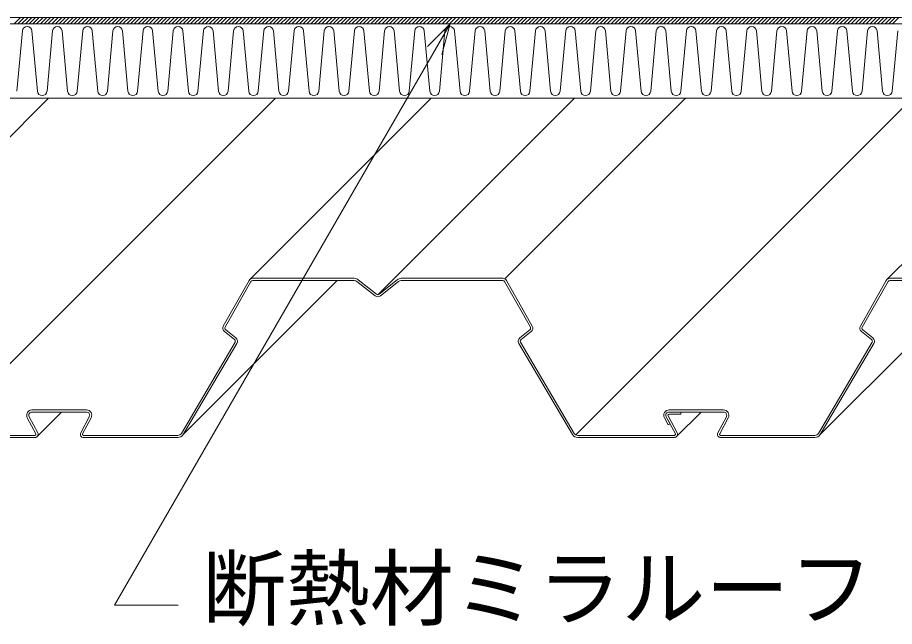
# Model space of a CAD drawing. Units: millimetres, scale not verified. Extents: x -840 to 840, y -594 to 594.
# Drawn here: x -275.1 to -109.9, y -35.7 to 79 of the extents above; entities that cross this region are included whole.
import ezdxf
from ezdxf.enums import TextEntityAlignment as Align

# ---------------------------------------------------------------- set-up
doc = ezdxf.new("R2010")
doc.units = ezdxf.units.MM
doc.header["$LTSCALE"] = 2
for name, color, linetype, lineweight in [('0-2_断熱材', 5, 'Continuous', 9), ('0-4_寸法線', 7, 'Continuous', 9), ('0-5_タイトル文字', 5, 'Continuous', 9), ('0-C_鋼材(受け鋼鈑)', 7, 'Continuous', 9)]:
    doc.layers.add(name, color=color, linetype=linetype, lineweight=lineweight)
doc.styles.add('ＭＳ ゴシック', font='')
doc.styles.get('ＭＳ ゴシック').set_extended_font_data('MS Gothic')

msp = doc.modelspace()

# ---------------------------------------------------------------- linework, layer by layer
at = {"layer": '0-2_断熱材'}
for p, q in [((-532.923, 79.032), (186.32, 79.032)), ((-275.755, 77.832), (-274.555, 79.032)), ((-275.048, 77.832), (-273.848, 79.032)), ((-274.341, 77.832), (-273.141, 79.032)), ((-273.634, 77.832), (-272.434, 79.032)), ((-272.927, 77.832), (-271.727, 79.032)), ((-272.22, 77.832), (-271.02, 79.032)), ((-271.513, 77.832), (-270.313, 79.032)), ((-270.806, 77.832), (-269.606, 79.032)), ((-270.099, 77.832), (-268.899, 79.032)), ((-269.391, 77.832), (-268.191, 79.032)), ((-268.684, 77.832), (-267.484, 79.032)), ((-267.977, 77.832), (-266.777, 79.032)), ((-267.27, 77.832), (-266.07, 79.032)), ((-266.563, 77.832), (-265.363, 79.032)), ((-265.856, 77.832), (-264.656, 79.032)), ((-265.149, 77.832), (-263.949, 79.032)), ((-264.442, 77.832), (-263.242, 79.032)), ((-263.735, 77.832), (-262.535, 79.032)), ((-263.027, 77.832), (-261.827, 79.032)), ((-262.32, 77.832), (-261.12, 79.032)), ((-261.613, 77.832), (-260.413, 79.032)), ((-260.906, 77.832), (-259.706, 79.032)), ((-260.199, 77.832), (-258.999, 79.032)), ((-259.492, 77.832), (-258.292, 79.032)), ((-258.785, 77.832), (-257.585, 79.032)), ((-258.078, 77.832), (-256.878, 79.032)), ((-257.371, 77.832), (-256.171, 79.032)), ((-256.663, 77.832), (-255.463, 79.032)), ((-255.956, 77.832), (-254.756, 79.032)), ((-255.249, 77.832), (-254.049, 79.032)), ((-254.542, 77.832), (-253.342, 79.032)), ((-253.835, 77.832), (-252.635, 79.032)), ((-253.128, 77.832), (-251.928, 79.032)), ((-252.421, 77.832), (-251.221, 79.032)), ((-251.714, 77.832), (-250.514, 79.032)), ((-251.007, 77.832), (-249.807, 79.032)), ((-250.3, 77.832), (-249.1, 79.032)), ((-249.592, 77.832), (-248.392, 79.032)), ((-248.885, 77.832), (-247.685, 79.032)), ((-248.178, 77.832), (-246.978, 79.032)), ((-247.471, 77.832), (-246.271, 79.032)), ((-246.764, 77.832), (-245.564, 79.032)), ((-246.057, 77.832), (-244.857, 79.032)), ((-245.35, 77.832), (-244.15, 79.032)), ((-244.643, 77.832), (-243.443, 79.032)), ((-243.936, 77.832), (-242.736, 79.032)), ((-243.228, 77.832), (-242.028, 79.032)), ((-242.521, 77.832), (-241.321, 79.032)), ((-241.814, 77.832), (-240.614, 79.032)), ((-241.107, 77.832), (-239.907, 79.032)), ((-240.4, 77.832), (-239.2, 79.032)), ((-239.693, 77.832), (-238.493, 79.032)), ((-238.986, 77.832), (-237.786, 79.032)), ((-238.279, 77.832), (-237.079, 79.032)), ((-237.572, 77.832), (-236.372, 79.032)), ((-236.864, 77.832), (-235.664, 79.032)), ((-236.157, 77.832), (-234.957, 79.032)), ((-235.45, 77.832), (-234.25, 79.032)), ((-234.743, 77.832), (-233.543, 79.032)), ((-234.036, 77.832), (-232.836, 79.032)), ((-233.329, 77.832), (-232.129, 79.032)), ((-232.622, 77.832), (-231.422, 79.032)), ((-231.915, 77.832), (-230.715, 79.032)), ((-231.208, 77.832), (-230.008, 79.032)), ((-230.501, 77.832), (-229.301, 79.032)), ((-229.793, 77.832), (-228.593, 79.032)), ((-229.086, 77.832), (-227.886, 79.032)), ((-228.379, 77.832), (-227.179, 79.032)), ((-227.672, 77.832), (-226.472, 79.032)), ((-226.965, 77.832), (-225.765, 79.032)), ((-226.258, 77.832), (-225.058, 79.032)), ((-225.551, 77.832), (-224.351, 79.032)), ((-224.844, 77.832), (-223.644, 79.032)), ((-224.137, 77.832), (-222.937, 79.032)), ((-223.429, 77.832), (-222.229, 79.032)), ((-222.722, 77.832), (-221.522, 79.032)), ((-222.015, 77.832), (-220.815, 79.032)), ((-221.308, 77.832), (-220.108, 79.032)), ((-220.601, 77.832), (-219.401, 79.032)), ((-219.894, 77.832), (-218.694, 79.032)), ((-219.187, 77.832), (-217.987, 79.032)), ((-218.48, 77.832), (-217.28, 79.032)), ((-217.773, 77.832), (-216.573, 79.032)), ((-217.066, 77.832), (-215.866, 79.032)), ((-216.358, 77.832), (-215.158, 79.032)), ((-215.651, 77.832), (-214.451, 79.032)), ((-214.944, 77.832), (-213.744, 79.032)), ((-214.237, 77.832), (-213.037, 79.032)), ((-213.53, 77.832), (-212.33, 79.032)), ((-212.823, 77.832), (-211.623, 79.032)), ((-212.116, 77.832), (-210.916, 79.032)), ((-211.409, 77.832), (-210.209, 79.032)), ((-210.702, 77.832), (-209.502, 79.032)), ((-209.994, 77.832), (-208.794, 79.032)), ((-209.287, 77.832), (-208.087, 79.032)), ((-208.58, 77.832), (-207.38, 79.032)), ((-207.873, 77.832), (-206.673, 79.032)), ((-207.166, 77.832), (-205.966, 79.032)), ((-206.459, 77.832), (-205.259, 79.032)), ((-205.752, 77.832), (-204.552, 79.032)), ((-205.045, 77.832), (-203.845, 79.032)), ((-204.338, 77.832), (-203.138, 79.032)), ((-203.63, 77.832), (-202.43, 79.032)), ((-202.923, 77.832), (-201.723, 79.032)), ((-202.216, 77.832), (-201.016, 79.032)), ((-201.509, 77.832), (-200.309, 79.032)), ((-200.802, 77.832), (-199.602, 79.032)), ((-200.095, 77.832), (-198.895, 79.032)), ((-199.388, 77.832), (-198.188, 79.032)), ((-198.681, 77.832), (-197.481, 79.032)), ((-197.974, 77.832), (-196.774, 79.032)), ((-197.267, 77.832), (-196.067, 79.032)), ((-196.559, 77.832), (-195.359, 79.032)), ((-195.852, 77.832), (-194.652, 79.032)), ((-195.145, 77.832), (-193.945, 79.032)), ((-194.438, 77.832), (-193.238, 79.032)), ((-193.731, 77.832), (-192.531, 79.032)), ((-193.024, 77.832), (-191.824, 79.032)), ((-192.317, 77.832), (-191.117, 79.032)), ((-191.61, 77.832), (-190.41, 79.032)), ((-190.903, 77.832), (-189.703, 79.032)), ((-190.195, 77.832), (-188.995, 79.032)), ((-189.488, 77.832), (-188.288, 79.032)), ((-188.781, 77.832), (-187.581, 79.032)), ((-188.074, 77.832), (-186.874, 79.032)), ((-187.367, 77.832), (-186.167, 79.032)), ((-186.66, 77.832), (-185.46, 79.032)), ((-185.953, 77.832), (-184.753, 79.032)), ((-185.246, 77.832), (-184.046, 79.032)), ((-184.539, 77.832), (-183.339, 79.032)), ((-183.831, 77.832), (-182.631, 79.032)), ((-183.124, 77.832), (-181.924, 79.032)), ((-182.417, 77.832), (-181.217, 79.032)), ((-181.71, 77.832), (-180.51, 79.032)), ((-181.003, 77.832), (-179.803, 79.032)), ((-180.296, 77.832), (-179.096, 79.032)), ((-179.589, 77.832), (-178.389, 79.032)), ((-178.882, 77.832), (-177.682, 79.032)), ((-178.175, 77.832), (-176.975, 79.032)), ((-177.468, 77.832), (-176.268, 79.032)), ((-176.76, 77.832), (-175.56, 79.032)), ((-176.053, 77.832), (-174.853, 79.032)), ((-175.346, 77.832), (-174.146, 79.032)), ((-174.639, 77.832), (-173.439, 79.032)), ((-173.932, 77.832), (-172.732, 79.032)), ((-173.225, 77.832), (-172.025, 79.032)), ((-172.518, 77.832), (-171.318, 79.032)), ((-171.811, 77.832), (-170.611, 79.032)), ((-171.104, 77.832), (-169.904, 79.032)), ((-170.396, 77.832), (-169.196, 79.032)), ((-169.689, 77.832), (-168.489, 79.032)), ((-168.982, 77.832), (-167.782, 79.032)), ((-168.275, 77.832), (-167.075, 79.032)), ((-167.568, 77.832), (-166.368, 79.032)), ((-166.861, 77.832), (-165.661, 79.032)), ((-166.154, 77.832), (-164.954, 79.032)), ((-165.447, 77.832), (-164.247, 79.032)), ((-164.74, 77.832), (-163.54, 79.032)), ((-164.032, 77.832), (-162.832, 79.032)), ((-163.325, 77.832), (-162.125, 79.032)), ((-162.618, 77.832), (-161.418, 79.032)), ((-161.911, 77.832), (-160.711, 79.032)), ((-161.204, 77.832), (-160.004, 79.032)), ((-160.497, 77.832), (-159.297, 79.032)), ((-159.79, 77.832), (-158.59, 79.032)), ((-159.083, 77.832), (-157.883, 79.032)), ((-158.376, 77.832), (-157.176, 79.032)), ((-157.669, 77.832), (-156.469, 79.032)), ((-156.961, 77.832), (-155.761, 79.032)), ((-156.254, 77.832), (-155.054, 79.032)), ((-155.547, 77.832), (-154.347, 79.032)), ((-154.84, 77.832), (-153.64, 79.032)), ((-154.133, 77.832), (-152.933, 79.032)), ((-153.426, 77.832), (-152.226, 79.032)), ((-152.719, 77.832), (-151.519, 79.032)), ((-152.012, 77.832), (-150.812, 79.032)), ((-151.305, 77.832), (-150.105, 79.032)), ((-150.597, 77.832), (-149.397, 79.032)), ((-149.89, 77.832), (-148.69, 79.032)), ((-149.183, 77.832), (-147.983, 79.032)), ((-148.476, 77.832), (-147.276, 79.032)), ((-147.769, 77.832), (-146.569, 79.032)), ((-147.062, 77.832), (-145.862, 79.032)), ((-146.355, 77.832), (-145.155, 79.032)), ((-145.648, 77.832), (-144.448, 79.032)), ((-144.941, 77.832), (-143.741, 79.032)), ((-144.234, 77.832), (-143.034, 79.032)), ((-143.526, 77.832), (-142.326, 79.032)), ((-142.819, 77.832), (-141.619, 79.032)), ((-142.112, 77.832), (-140.912, 79.032)), ((-141.405, 77.832), (-140.205, 79.032)), ((-140.698, 77.832), (-139.498, 79.032)), ((-139.991, 77.832), (-138.791, 79.032)), ((-139.284, 77.832), (-138.084, 79.032)), ((-138.577, 77.832), (-137.377, 79.032)), ((-137.87, 77.832), (-136.67, 79.032)), ((-137.162, 77.832), (-135.962, 79.032)), ((-136.455, 77.832), (-135.255, 79.032)), ((-135.748, 77.832), (-134.548, 79.032)), ((-135.041, 77.832), (-133.841, 79.032)), ((-134.334, 77.832), (-133.134, 79.032)), ((-133.627, 77.832), (-132.427, 79.032)), ((-132.92, 77.832), (-131.72, 79.032)), ((-132.213, 77.832), (-131.013, 79.032)), ((-131.506, 77.832), (-130.306, 79.032)), ((-130.798, 77.832), (-129.598, 79.032)), ((-130.091, 77.832), (-128.891, 79.032)), ((-129.384, 77.832), (-128.184, 79.032)), ((-128.677, 77.832), (-127.477, 79.032)), ((-127.97, 77.832), (-126.77, 79.032)), ((-127.263, 77.832), (-126.063, 79.032)), ((-126.556, 77.832), (-125.356, 79.032)), ((-125.849, 77.832), (-124.649, 79.032)), ((-125.142, 77.832), (-123.942, 79.032)), ((-124.435, 77.832), (-123.235, 79.032)), ((-123.727, 77.832), (-122.527, 79.032)), ((-123.02, 77.832), (-121.82, 79.032)), ((-122.313, 77.832), (-121.113, 79.032)), ((-121.606, 77.832), (-120.406, 79.032)), ((-120.899, 77.832), (-119.699, 79.032)), ((-120.192, 77.832), (-118.992, 79.032)), ((-119.485, 77.832), (-118.285, 79.032)), ((-118.778, 77.832), (-117.578, 79.032)), ((-118.071, 77.832), (-116.871, 79.032)), ((-117.363, 77.832), (-116.163, 79.032)), ((-116.656, 77.832), (-115.456, 79.032)), ((-115.949, 77.832), (-114.749, 79.032)), ((-115.242, 77.832), (-114.042, 79.032)), ((-114.535, 77.832), (-113.335, 79.032)), ((-113.828, 77.832), (-112.628, 79.032)), ((-113.121, 77.832), (-111.921, 79.032)), ((-112.414, 77.832), (-111.214, 79.032)), ((-111.707, 77.832), (-110.507, 79.032)), ((-110.999, 77.832), (-109.799, 79.032)), ((-110.292, 77.832), (-109.092, 79.032))]:
    msp.add_line(p, q, dxfattribs=at)
at = {"layer": '0-2_断熱材', "color": 7}
for p, q in [((-532.923, 77.832), (186.32, 77.832)), ((-532.923, 63.832), (186.32, 63.832))]:
    msp.add_line(p, q, dxfattribs=at)
at = {"layer": '0-2_断熱材', "color": 4}
for p, q in [((-274.209, 76.526), (-275.249, 65.138)), ((-272.406, 76.526), (-271.366, 65.138)), ((-268.523, 76.526), (-269.563, 65.138)), ((-266.72, 76.526), (-265.68, 65.138)), ((-262.837, 76.526), (-263.877, 65.138)), ((-261.034, 76.526), (-259.994, 65.138)), ((-257.151, 76.526), (-258.191, 65.138)), ((-255.349, 76.526), (-254.308, 65.138)), ((-251.465, 76.526), (-252.506, 65.138)), ((-249.663, 76.526), (-248.622, 65.138)), ((-245.779, 76.526), (-246.82, 65.138)), ((-243.977, 76.526), (-242.937, 65.138)), ((-240.094, 76.526), (-241.134, 65.138)), ((-238.291, 76.526), (-237.251, 65.138)), ((-234.408, 76.526), (-235.448, 65.138)), ((-232.605, 76.526), (-231.565, 65.138)), ((-228.722, 76.526), (-229.762, 65.138)), ((-226.919, 76.526), (-225.879, 65.138)), ((-223.036, 76.526), (-224.076, 65.138)), ((-221.233, 76.526), (-220.193, 65.138)), ((-217.35, 76.526), (-218.39, 65.138)), ((-215.547, 76.526), (-214.507, 65.138)), ((-211.664, 76.526), (-212.704, 65.138)), ((-209.861, 76.526), (-208.821, 65.138)), ((-205.978, 76.526), (-207.018, 65.138)), ((-204.175, 76.526), (-203.135, 65.138)), ((-200.292, 76.526), (-201.333, 65.138)), ((-198.49, 76.526), (-197.449, 65.138)), ((-194.606, 76.526), (-195.647, 65.138)), ((-192.804, 76.526), (-191.763, 65.138)), ((-188.921, 76.526), (-189.961, 65.138)), ((-187.118, 76.526), (-186.078, 65.138)), ((-183.235, 76.526), (-184.275, 65.138)), ((-181.432, 76.526), (-180.392, 65.138)), ((-177.549, 76.526), (-178.589, 65.138)), ((-175.746, 76.526), (-174.706, 65.138)), ((-171.863, 76.526), (-172.903, 65.138)), ((-170.06, 76.526), (-169.02, 65.138)), ((-166.177, 76.526), (-167.217, 65.138)), ((-164.374, 76.526), (-163.334, 65.138)), ((-160.491, 76.526), (-161.531, 65.138)), ((-158.688, 76.526), (-157.648, 65.138)), ((-154.805, 76.526), (-155.845, 65.138)), ((-153.002, 76.526), (-151.962, 65.138)), ((-149.119, 76.526), (-150.159, 65.138)), ((-147.317, 76.526), (-146.276, 65.138)), ((-143.433, 76.526), (-144.474, 65.138)), ((-141.631, 76.526), (-140.59, 65.138)), ((-137.747, 76.526), (-138.788, 65.138)), ((-135.945, 76.526), (-134.905, 65.138)), ((-132.062, 76.526), (-133.102, 65.138)), ((-130.259, 76.526), (-129.219, 65.138)), ((-126.376, 76.526), (-127.416, 65.138)), ((-124.573, 76.526), (-123.533, 65.138)), ((-120.69, 76.526), (-121.73, 65.138)), ((-118.887, 76.526), (-117.847, 65.138)), ((-115.004, 76.526), (-116.044, 65.138)), ((-113.201, 76.526), (-112.161, 65.138)), ((-109.318, 76.526), (-110.358, 65.138))]:
    msp.add_line(p, q, dxfattribs=at)
at = {"layer": '0-2_断熱材'}
msp.add_lwpolyline([(-532.923, 79.032), (-532.923, 77.832), (186.32, 77.832), (186.32, 79.032)], close=True, dxfattribs=at)
at = {"layer": '0-2_断熱材', "color": 4}
for centre, start, end in [((-273.308, 76.441), 5.35135, 174.64865), ((-267.622, 76.441), 5.35135, 174.64865), ((-261.936, 76.441), 5.35135, 174.64865), ((-256.25, 76.441), 5.35135, 174.64865), ((-250.564, 76.441), 5.35135, 174.64865), ((-244.878, 76.441), 5.35135, 174.64865), ((-239.192, 76.441), 5.35135, 174.64865), ((-233.506, 76.441), 5.35135, 174.64865), ((-227.82, 76.441), 5.35135, 174.64865), ((-222.135, 76.441), 5.35135, 174.64865), ((-216.449, 76.441), 5.35135, 174.64865), ((-210.763, 76.441), 5.35135, 174.64865), ((-205.077, 76.441), 5.35135, 174.64865), ((-199.391, 76.441), 5.35135, 174.64865), ((-193.705, 76.441), 5.35135, 174.64865), ((-188.019, 76.441), 5.35135, 174.64865), ((-182.333, 76.441), 5.35135, 174.64865), ((-176.647, 76.441), 5.35135, 174.64865), ((-170.961, 76.441), 5.35135, 174.64865), ((-165.276, 76.441), 5.35135, 174.64865), ((-159.59, 76.441), 5.35135, 174.64865), ((-153.904, 76.441), 5.35135, 174.64865), ((-148.218, 76.441), 5.35135, 174.64865), ((-142.532, 76.441), 5.35135, 174.64865), ((-136.846, 76.441), 5.35135, 174.64865), ((-131.16, 76.441), 5.35135, 174.64865), ((-125.474, 76.441), 5.35135, 174.64865), ((-119.788, 76.441), 5.35135, 174.64865), ((-114.103, 76.441), 5.35135, 174.64865), ((-270.465, 65.223), 185.35135, 354.64865), ((-264.779, 65.223), 185.35135, 354.64865), ((-259.093, 65.223), 185.35135, 354.64865), ((-253.407, 65.223), 185.35135, 354.64865), ((-247.721, 65.223), 185.35135, 354.64865), ((-242.035, 65.223), 185.35135, 354.64865), ((-236.349, 65.223), 185.35135, 354.64865), ((-230.663, 65.223), 185.35135, 354.64865), ((-224.977, 65.223), 185.35135, 354.64865), ((-219.292, 65.223), 185.35135, 354.64865), ((-213.606, 65.223), 185.35135, 354.64865), ((-207.92, 65.223), 185.35135, 354.64865), ((-202.234, 65.223), 185.35135, 354.64865), ((-196.548, 65.223), 185.35135, 354.64865), ((-190.862, 65.223), 185.35135, 354.64865), ((-185.176, 65.223), 185.35135, 354.64865), ((-179.49, 65.223), 185.35135, 354.64865), ((-173.804, 65.223), 185.35135, 354.64865), ((-168.119, 65.223), 185.35135, 354.64865), ((-162.433, 65.223), 185.35135, 354.64865), ((-156.747, 65.223), 185.35135, 354.64865), ((-151.061, 65.223), 185.35135, 354.64865), ((-145.375, 65.223), 185.35135, 354.64865), ((-139.689, 65.223), 185.35135, 354.64865), ((-134.003, 65.223), 185.35135, 354.64865), ((-128.317, 65.223), 185.35135, 354.64865), ((-122.631, 65.223), 185.35135, 354.64865), ((-116.945, 65.223), 185.35135, 354.64865), ((-111.26, 65.223), 185.35135, 354.64865)]:
    msp.add_arc(centre, 0.905, start, end, dxfattribs=at)
at = {"layer": '0-4_寸法線'}
for p, q in [((-193.627, 77.832), (-256.873, -31.715)), ((-256.873, -31.715), (-244.873, -31.715))]:
    msp.add_line(p, q, dxfattribs=at)
msp.add_lwpolyline([(-197.869, 73.589), (-193.627, 77.832), (-195.18, 72.036)], dxfattribs=at)
at = {"layer": '0-C_鋼材(受け鋼鈑)'}
for p, q in [((-303.322, 29.782), (-269.272, 63.832)), ((-289.969, 0.396), (-226.534, 63.832)), ((-231.357, 29.657), (-197.182, 63.832)), ((-207.258, 26.799), (-170.225, 63.832)), ((-183.322, 29.782), (-149.272, 63.832)), ((-169.969, 0.396), (-106.534, 63.832)), ((-111.357, 29.657), (-77.182, 63.832)), ((-230.792, 29.891), (-211.685, 29.891)), ((-202.832, 29.891), (-183.725, 29.891)), ((-110.792, 29.891), (-91.685, 29.891)), ((-243.91, 0.482), (-214.901, 29.491)), ((-236.352, 20.887), (-231.488, 29.485)), ((-231.14, 29.288), (-236.004, 20.69)), ((-211.685, 29.491), (-230.792, 29.491)), ((-207.758, 26.574), (-211.185, 29.315)), ((-210.935, 29.628), (-207.508, 26.886)), ((-207.008, 26.886), (-203.582, 29.628)), ((-203.332, 29.315), (-206.759, 26.574)), ((-183.725, 29.491), (-202.832, 29.491)), ((-178.512, 20.69), (-183.377, 29.288)), ((-183.029, 29.485), (-178.164, 20.887)), ((-123.91, 0.482), (-94.901, 29.491)), ((-116.352, 20.887), (-111.488, 29.485)), ((-111.14, 29.288), (-116.004, 20.69)), ((-91.685, 29.491), (-110.792, 29.491)), ((-234.246, 18.357), (-236.152, 19.866)), ((-235.904, 20.179), (-233.998, 18.671)), ((-180.519, 18.671), (-178.612, 20.179)), ((-178.364, 19.866), (-180.271, 18.357)), ((-114.246, 18.357), (-116.152, 19.866)), ((-115.904, 20.179), (-113.998, 18.671)), ((-244.255, 0.685), (-234.149, 17.841)), ((-233.805, 17.638), (-243.91, 0.482)), ((-170.606, 0.482), (-180.712, 17.638)), ((-180.367, 17.841), (-170.262, 0.685)), ((-124.255, 0.685), (-114.149, 17.841)), ((-113.805, 17.638), (-123.91, 0.482)), ((-272.391, 5.091), (-262.126, 5.091)), ((-152.391, 5.091), (-142.126, 5.091)), ((-271.659, 0.585), (-273.272, 3.617)), ((-272.919, 3.806), (-271.306, 0.772)), ((-262.126, 4.691), (-272.391, 4.691)), ((-271.322, 0.182), (-266.813, 4.691)), ((-263.21, 0.772), (-261.597, 3.806)), ((-261.245, 3.617), (-262.857, 0.585)), ((-151.206, 0.585), (-152.921, 3.809)), ((-152.567, 3.996), (-150.853, 0.772)), ((-142.126, 4.691), (-152.391, 4.691)), ((-150.958, 0.068), (-146.334, 4.691)), ((-143.21, 0.772), (-141.597, 3.806)), ((-141.245, 3.617), (-142.857, 0.585)), ((-289.572, 0.291), (-271.836, 0.291)), ((-262.681, 0.291), (-244.944, 0.291)), ((-169.572, 0.291), (-151.383, 0.291)), ((-142.681, 0.291), (-124.944, 0.291)), ((-271.836, -0.109), (-289.572, -0.109)), ((-244.944, -0.109), (-262.681, -0.109)), ((-151.383, -0.109), (-169.572, -0.109)), ((-124.944, -0.109), (-142.681, -0.109))]:
    msp.add_line(p, q, dxfattribs=at)
for points in [[(-152.919, 3.806), (-152.2, 2.453), (-152.553, 2.265), (-153.274, 3.621)], [(-152.391, 4.691), (-150.19, 4.691), (-150.19, 4.291), (-152.391, 4.291)]]:
    msp.add_lwpolyline(points, dxfattribs=at)
for centre, radius, start, end in [((-230.792, 29.091), 0.8, 90, 150.5), ((-211.685, 28.691), 1.2, 51.33973, 90), ((-202.832, 28.691), 1.2, 90, 128.65927), ((-183.725, 29.091), 0.8, 29.5, 90), ((-110.792, 29.091), 0.8, 90, 150.5), ((-230.792, 29.091), 0.4, 90, 150.5), ((-211.685, 28.691), 0.8, 51.33973, 90), ((-202.832, 28.691), 0.8, 90, 128.65927), ((-183.725, 29.091), 0.4, 29.5, 90), ((-110.792, 29.091), 0.4, 90, 150.5), ((-207.258, 27.199), 0.8, 231.33973, 308.65927), ((-207.258, 27.199), 0.4, 231.33973, 308.65927), ((-235.656, 20.493), 0.8, 150.5, 231.65688), ((-235.656, 20.493), 0.4, 150.5, 231.65688), ((-178.861, 20.493), 0.4, 308.34312, 29.5), ((-178.861, 20.493), 0.8, 308.34312, 29.5), ((-115.656, 20.493), 0.8, 150.5, 231.65688), ((-115.656, 20.493), 0.4, 150.5, 231.65688), ((-234.494, 18.044), 0.4, 329.5, 51.65688), ((-234.494, 18.044), 0.8, 329.5, 51.65688), ((-180.023, 18.044), 0.8, 128.34312, 210.5), ((-180.023, 18.044), 0.4, 128.34312, 210.5), ((-114.494, 18.044), 0.4, 329.5, 51.65688), ((-114.494, 18.044), 0.8, 329.5, 51.65688), ((-272.391, 4.091), 1, 90, 208.29949), ((-262.126, 4.091), 1, 331.70051, 90), ((-152.391, 4.091), 1, 90, 208), ((-142.126, 4.091), 1, 331.70051, 90), ((-272.391, 4.091), 0.6, 90, 208.29949), ((-262.126, 4.091), 0.6, 331.70051, 90), ((-152.391, 4.091), 0.6, 90, 208), ((-152.391, 4.091), 0.6, 90, 208.29949), ((-152.391, 4.091), 0.2, 90, 208.29949), ((-142.126, 4.091), 0.6, 331.70051, 90), ((-271.836, 0.491), 0.6, 270, 28), ((-271.836, 0.491), 0.2, 270, 28), ((-262.681, 0.491), 0.6, 152, 270), ((-262.681, 0.491), 0.2, 152, 270), ((-244.944, 1.091), 0.8, 270, 329.5), ((-244.944, 1.091), 1.2, 270, 329.5), ((-169.572, 1.091), 1.2, 210.5, 270), ((-169.572, 1.091), 0.8, 210.5, 270), ((-151.383, 0.491), 0.6, 270, 28), ((-151.383, 0.491), 0.2, 270, 28), ((-142.681, 0.491), 0.6, 152, 270), ((-142.681, 0.491), 0.2, 152, 270), ((-124.944, 1.091), 0.8, 270, 329.5), ((-124.944, 1.091), 1.2, 270, 329.5)]:
    msp.add_arc(centre, radius, start, end, dxfattribs=at)

# ---------------------------------------------------------------- texts
at = {"layer": '0-5_タイトル文字', "color": 7, "style": 'ＭＳ ゴシック'}
msp.add_text('断熱材ミラルーフ t=38㎜、48㎜', height=11.58, dxfattribs=at).set_placement((-240.332, -37.774), align=Align.BOTTOM_LEFT)

doc.saveas('drawing.dxf')
